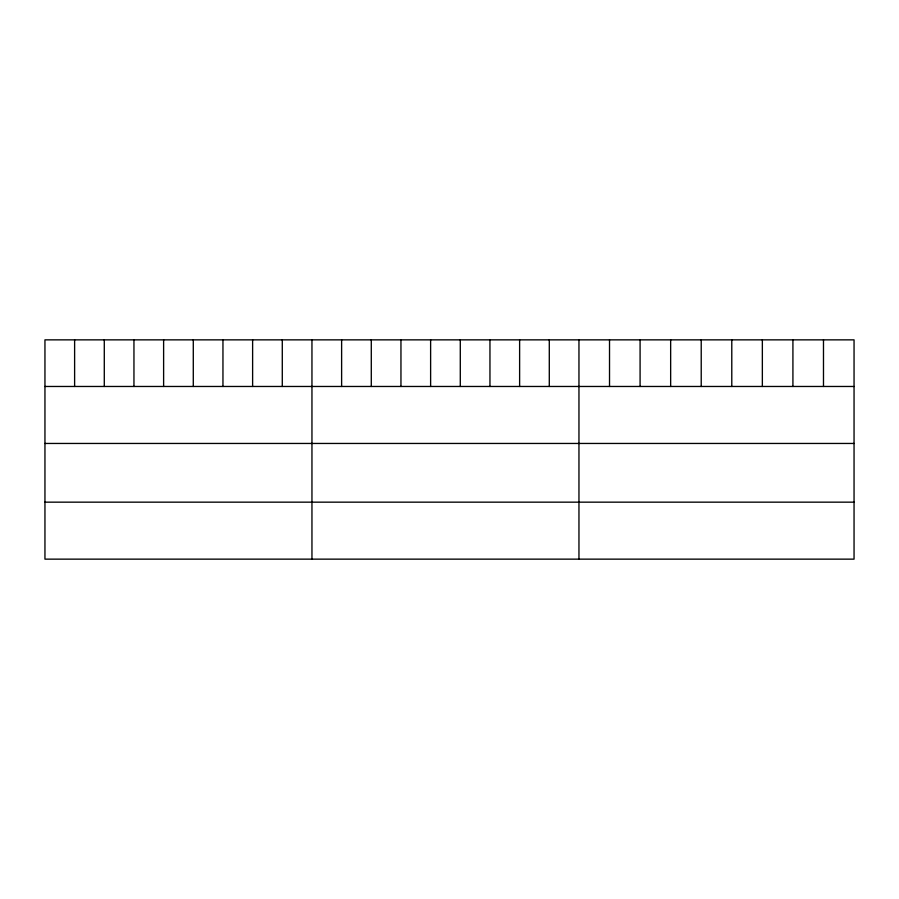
<?xml version="1.0" encoding="UTF-8"?>
<svg xmlns="http://www.w3.org/2000/svg" width="899" height="899" viewBox="0 0 899 899"><rect width="100%" height="100%" fill="white"/><g stroke="black" fill="none" stroke-linecap="round" stroke-linejoin="round"><path stroke-width="1.35" d="M854.05 386.469L854.05 559.144L44.95 559.144L44.95 339.856L854.05 339.856L854.05 386.469L44.95 386.469M44.95 443.454L854.05 443.454M44.95 502.159L854.05 502.159M823.484 339.856L823.484 386.469M792.918 339.856L792.918 386.469M762.352 339.856L762.352 386.469M731.786 339.856L731.786 386.469M701.22 339.856L701.22 386.469M670.654 339.856L670.654 386.469M640.088 339.856L640.088 386.469M609.522 339.856L609.522 386.469M578.956 339.856L578.956 559.144M549.289 339.856L549.289 386.469M519.622 339.856L519.622 386.469M489.955 339.856L489.955 386.469M460.288 339.856L460.288 386.469M430.621 339.856L430.621 386.469M400.954 339.856L400.954 386.469M371.287 339.856L371.287 386.469M341.62 339.856L341.62 386.469M311.953 339.856L311.953 559.144M282.286 339.856L282.286 386.469M252.619 339.856L252.619 386.469M222.952 339.856L222.952 386.469M193.285 339.856L193.285 386.469M163.618 339.856L163.618 386.469M133.951 339.856L133.951 386.469M104.284 339.856L104.284 386.469M74.617 339.856L74.617 386.469"/></g></svg>
